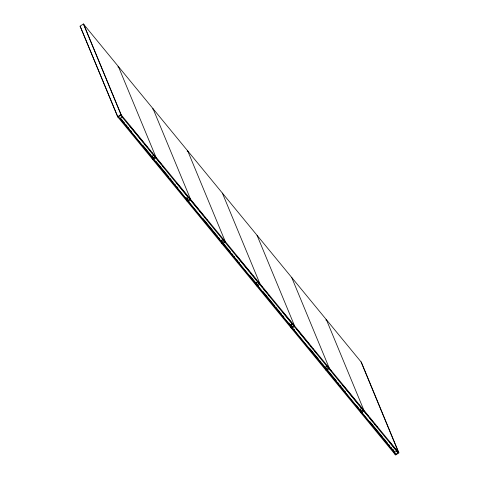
<?xml version="1.0" encoding="UTF-8"?>
<svg xmlns="http://www.w3.org/2000/svg" width="479" height="479" viewBox="0 0 479 479"><rect width="100%" height="100%" fill="white"/><g stroke="black" fill="none" stroke-linecap="round" stroke-linejoin="round"><path stroke-width="0.72" d="M80.101 26.147L83.394 23.95L361.37 362.262L398.899 452.853L395.606 455.05L117.63 116.738L80.101 26.147L117.978 117.163L121.265 114.966L83.741 24.369M117.852 66.922L118.397 66.557L155.926 157.148L155.376 157.513L154.807 156.142M117.63 116.738L120.918 114.547L83.394 23.95M119.912 118.481L122.103 117.02M152.514 109.104L153.058 108.739L190.588 199.336L190.037 199.701L189.468 198.324M153.885 155.166L151.693 156.627L120.055 118.121M154.968 156.974L153.322 158.07L154.016 158.914M188.546 197.348L186.355 198.809L153.771 159.16L155.968 157.693L156.908 158.842M187.175 151.286L187.72 150.921L225.244 241.518L224.699 241.883L224.13 240.512M190.175 198.791L187.984 200.252L189.025 201.521M223.208 239.53L221.017 240.991L188.433 201.342L190.63 199.875L198.653 209.646M224.292 241.338L222.645 242.44L230.674 252.205M257.87 281.712L255.678 283.179L223.094 243.524L225.286 242.063M259.498 283.155L257.307 284.622L258.001 285.466M259.361 284.065L259.905 283.7L222.382 193.103M283.083 312.404L292.531 323.894L290.34 325.361L257.756 285.706L259.947 284.245M291.968 326.804L293.609 325.708M294.022 326.247L294.567 325.882L257.043 235.291M327.193 366.082L324.996 367.543L292.418 327.893L294.609 326.427M325.816 320.02L326.367 319.655L363.89 410.252L363.339 410.617M328.822 367.525L326.624 368.986L336.545 381.056M325.942 370.261L326.486 369.896L325.349 367.148M360.909 407.114L361.849 408.264L359.657 409.725L327.079 370.075L329.271 368.608M363.483 409.707L361.286 411.168L362.328 412.437M360.603 412.443L361.148 412.078L360.01 409.335M394.319 451.913L361.741 412.257L363.932 410.796L368.65 416.538M120.918 114.547L398.899 452.853M129.336 125.282L143.496 142.52M144.442 143.67L145.861 145.394M146.802 146.544L147.748 147.694M149.167 149.418L150.107 150.568M151.526 152.292L152.472 153.442M157.854 159.992L158.8 161.142M160.214 162.866L161.16 164.016M162.579 165.74L163.519 166.89M176.272 182.403L187.6 196.198M199.599 210.796L201.018 212.52M201.958 213.67L203.377 215.394M204.323 216.544L205.263 217.694M206.683 219.418L207.629 220.568M236.147 255.277L249.367 271.371M250.313 272.521L251.732 274.239M252.673 275.389L254.092 277.113M255.038 278.263L255.978 279.413M261.366 285.969L262.779 287.693M263.725 288.843L265.144 290.567M266.084 291.717L267.031 292.867M268.45 294.585L269.39 295.735M296.501 328.726L306.883 341.371M307.829 342.515L309.248 344.239M310.194 345.389L311.134 346.539M312.553 348.263L313.5 349.413M314.913 351.137L315.859 352.287M330.217 369.758L331.157 370.908M342.964 385.278L357.603 403.09M358.543 404.24L359.963 405.964M369.596 417.688L371.015 419.412M371.955 420.562L372.901 421.712M374.321 423.436L375.261 424.586M376.68 426.31L377.626 427.46M389.427 441.824L396.037 449.871M120.714 115.331L398.001 452.799M121.025 118.762L122.438 120.486M123.384 121.636L124.803 123.36M125.743 124.51L127.163 126.234M128.109 127.378L129.049 128.528M130.468 130.252L131.414 131.402M142.742 145.197L151.244 155.537M156.154 161.519L168.907 177.032M169.847 178.182L171.266 179.906M172.212 181.056L173.153 182.206M174.572 183.93L175.518 185.08M176.931 186.804L177.877 187.954M203.096 218.646L213.011 230.71M213.957 231.86L215.37 233.584M216.316 234.734L217.729 236.458M218.675 237.608L219.621 238.758M231.614 253.355L233.034 255.079M233.98 256.229L234.92 257.379M236.339 259.103L237.285 260.253M238.698 261.977L239.644 263.127M249.559 275.191L255.223 282.089M262.971 291.519L274.778 305.883M275.718 307.033L277.137 308.757M278.083 309.907L279.497 311.631M280.443 312.781L281.389 313.931M282.802 315.655L283.748 316.805M288.849 323.008L290.34 325.361M293.855 329.103L294.801 330.253M309.44 348.065L318.882 359.561M319.828 360.711L321.241 362.435M322.187 363.585L323.6 365.309M323.852 365.615L324.996 367.543M337.485 382.206L338.904 383.93M339.851 385.08L341.264 386.804M342.21 387.948L343.156 389.098M344.569 390.822L345.515 391.972M356.376 405.192L359.657 409.725M369.788 421.514L383.008 437.602M383.954 438.752L385.367 440.476M386.314 441.626L387.26 442.776M388.673 444.5L389.619 445.65M391.038 447.374L391.978 448.524M392.828 449.559L393.87 450.823M118.523 116.798L395.81 454.26M361.022 361.837L398.552 452.433L395.259 454.631L394.69 453.254M396.049 449.739L396.618 451.11L394.421 452.577L393.283 449.829M360.43 409.102L361.741 412.257M291.705 277.473L329.229 368.064L328.678 368.435L328.115 367.058M325.768 366.92L327.079 370.075M293.166 324.187L293.735 325.564M291.106 324.732L292.418 327.893M290.406 324.283L291.825 327.714L291.28 328.079L290.711 326.708M256.451 282.55L257.756 285.706M256.031 282.784L257.169 285.532L256.618 285.897L256.049 284.52M221.789 240.368L223.094 243.524M221.082 239.913L222.507 243.344L221.957 243.709L221.388 242.338M187.127 198.186L188.433 201.342M186.421 197.731L187.846 201.162L187.295 201.527L186.726 200.156M185.906 197.725L186.355 198.809M152.466 155.998L153.771 159.16M152.047 156.232L153.184 158.98L152.633 159.345L152.065 157.974"/></g></svg>
